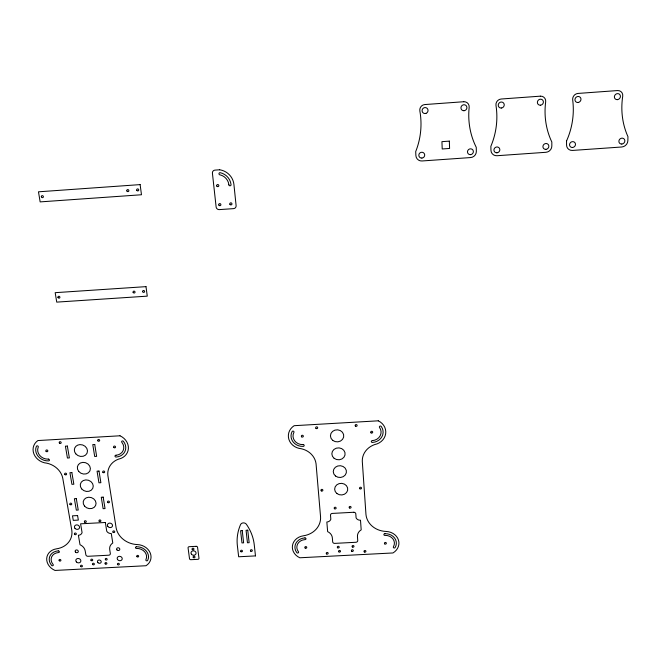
<?xml version="1.0" encoding="UTF-8"?>
<svg xmlns="http://www.w3.org/2000/svg" width="661" height="661" viewBox="0 0 661 661"><rect width="100%" height="100%" fill="white"/><g stroke="black" fill="none" stroke-linecap="round" stroke-linejoin="round"><path stroke-width="0.99" d="M566.551 140.967L566.551 144.99A6.147 5.701 -40.1 0 0 572.492 150.435L621.761 146.99A6.222 5.676 -40.5 0 0 627.867 140.677L627.95 136.637A80.493 71.785 -43.6 0 1 622.72 96.25A5.602 5.123 -45 0 0 617.498 90.565L578.003 93.432A5.552 5.139 -45.5 0 0 572.674 99.869A76.957 73.024 -45 0 1 566.551 140.967M463.749 101.728L424.808 104.562A5.362 5.205 -48.8 0 0 419.842 110.932A74.371 73.974 -53.5 0 1 415.703 151.592L415.885 155.575A5.949 5.775 -35.1 0 0 422.024 160.97L470.599 157.566A6.015 5.751 -38 0 0 476.35 151.328L476.242 147.329A77.758 72.735 -44.6 0 1 469.17 107.363A5.412 5.189 -47.4 0 0 463.749 101.728M540.351 96.167L501.129 99.018A5.462 5.172 -46.6 0 0 495.981 105.421A75.651 73.495 -46 0 1 490.867 146.296L490.949 150.303A6.048 5.742 -38.9 0 0 496.998 155.723L545.912 152.294A6.114 5.718 -39.8 0 0 551.836 146.023L551.828 141.999A79.113 72.256 -44 0 1 545.672 101.827A5.503 5.156 -45.9 0 0 540.351 96.167M449.34 141.132L441.936 141.652L442.209 148.973L449.596 148.452L449.34 141.132M219.667 169.786L214.982 170.117A2.941 2.826 36.9 0 0 212.412 173.182L216.13 207.009A2.9 2.776 29.8 0 0 219.287 209.611L233.54 208.636A2.892 2.784 28.2 0 0 236.109 205.645L233.92 184.469A16.327 15.69 34 0 0 219.667 169.786M140.124 184.609L38.478 191.814L40.147 201.894L141.479 194.755L140.124 184.609M145.99 286.643L55.177 292.674L56.739 302.118L147.271 296.145L145.99 286.643M48.319 459.106L48.129 459.122A9.361 8.13 21.8 0 1 38.239 447.142A1.008 0.876 22.5 0 0 37.669 445.944A1.008 0.876 22.5 0 0 36.396 446.349A11.369 9.874 21.8 0 0 48.402 460.891L48.633 460.874A1 0.868 21.4 0 0 49.451 459.932A1 0.868 21.4 0 0 48.319 459.106M303.093 444.572L302.895 444.589A9.345 8.444 4.9 0 1 293.897 432.401A1 0.909 5.8 0 0 293.418 431.187A1 0.909 5.8 0 0 292.088 431.6A11.344 10.262 4.9 0 0 303.011 446.382L303.25 446.373A1 0.901 4.7 0 0 304.167 445.415A1 0.901 4.7 0 0 303.093 444.572M136.513 546.779L136.29 546.796A0.958 0.826 14 0 0 135.472 547.68A0.958 0.826 14 0 0 136.538 548.456L136.728 548.448A8.957 7.651 13.7 0 1 145.924 559.652A0.958 0.818 13.1 0 0 146.436 560.759A0.958 0.818 13.1 0 0 147.676 560.396A10.873 9.295 13.7 0 0 136.513 546.779M385.016 533.7L384.785 533.716A0.967 0.843 -1.2 0 0 383.876 534.609A0.967 0.843 -1.2 0 0 384.892 535.402L385.082 535.393A9.031 7.858 -1.1 0 1 393.435 546.779A0.967 0.843 -1.6 0 0 393.857 547.903A0.967 0.843 -1.6 0 0 395.154 547.531A10.964 9.543 -1.1 0 0 385.016 533.7M119.996 435.789L37.917 440.548A14.046 12.195 21.8 0 0 33.909 453.95A14.046 12.195 21.8 0 0 46.906 463.196A19.144 16.475 20.7 0 1 62.712 477.969L71.793 530.246A21.045 17.864 18.6 0 1 56.524 548.828A13.451 11.336 17.2 0 0 46.708 558.396A13.451 11.336 17.2 0 0 55.003 570.443L145.998 565.733A13.435 11.477 13.7 0 0 150.245 552.984A13.435 11.477 13.7 0 0 137.348 544.565A21.003 18.12 14.6 0 1 116.129 527.866L107.859 475.433A19.086 16.715 16.8 0 1 118.583 459.122A14.005 12.344 18.6 0 0 128.391 448.53A14.005 12.344 18.6 0 0 119.996 435.789M378.266 420.817L294.162 425.692A14.013 12.675 4.9 0 0 288.865 439.325A14.013 12.675 4.9 0 0 301.276 448.736A19.111 17.103 5.1 0 1 316.049 463.758L320.568 516.91A21.053 18.5 4.5 0 1 303.333 535.807A13.476 11.716 4 0 0 292.468 545.54A13.476 11.716 4 0 0 299.83 557.777L392.965 552.96A13.55 11.791 -1.1 0 0 398.443 539.996A13.55 11.791 -1.1 0 0 386.074 531.444A21.177 18.624 -1.5 0 1 365.963 514.481L362.286 461.163A19.219 17.219 -1.8 0 1 374.704 444.564A14.079 12.741 -1.3 0 0 385.66 433.773A14.079 12.741 -1.3 0 0 378.266 420.817M67.356 446.068L65.406 446.175L67.43 458.023L69.372 457.908L67.356 446.068M94.738 444.489L92.78 444.597L94.688 456.47L96.638 456.354L94.738 444.489M71.867 472.582L69.934 472.689L71.925 484.323L73.85 484.216L71.867 472.582M99.001 471.053L97.06 471.161L98.943 482.811L100.877 482.704L99.001 471.053M76.304 498.617L74.379 498.725L76.337 510.143L78.246 510.044L76.304 498.617M103.19 497.138L101.273 497.246L103.116 508.689L105.033 508.582L103.19 497.138M77.577 515.563L72.495 515.836L73.272 520.364L78.353 520.091L77.577 515.563M105.339 522.487L80.584 523.818L82.071 532.526A4.387 3.743 17.3 0 1 78.395 535.261L80.014 544.722A8.626 7.304 16.8 0 1 85.195 550.877L85.847 554.736A1.925 1.628 16.2 0 0 88.012 556.289L108.718 555.207A1.925 1.636 15.2 0 0 110.337 553.455L109.709 549.588A8.618 7.354 14.9 0 1 112.783 542.995L111.271 533.501A4.371 3.751 15.8 0 1 106.743 531.204L105.339 522.487M353.734 512.267L332.318 513.415A1.95 1.719 2.3 0 0 330.508 515.233L330.83 519.224A4.396 3.859 2.7 0 1 326.84 522.008L327.641 531.626A8.651 7.544 2.9 0 1 332.351 537.88L332.673 541.805A1.933 1.686 2.1 0 0 334.739 543.383L355.932 542.276A1.933 1.686 0.8 0 0 357.741 540.491L357.452 536.558A8.676 7.568 0.1 0 1 361.187 529.858L360.501 520.207A4.396 3.867 0.3 0 1 356.097 517.869L355.808 513.878A1.95 1.719 0.8 0 0 353.734 512.267M247.751 530.188L246.066 530.279L247.462 542.788L249.147 542.698L247.751 530.188M242.24 530.634L240.579 530.717L241.967 542.929L243.62 542.838L242.24 530.634M196.16 546.325L189.244 546.688A1.339 1.157 11.1 0 0 188.071 547.919L189.509 558.661A1.281 1.099 10.8 0 0 190.913 559.693L197.862 559.33A1.281 1.099 10.4 0 0 198.978 558.165L197.573 547.374A1.281 1.107 10.7 0 0 196.16 546.325M255.477 555.901L238.662 556.777L237.373 545.68A53.45 46.534 5 0 1 240.521 524.669A3.322 2.9 8.2 0 1 243.298 522.892A3.322 2.9 8.2 0 1 246.437 524.355A53.326 46.063 10.4 0 1 254.254 544.796L255.477 555.901M372.449 440.623L372.259 440.631A1 0.901 -1.3 0 0 371.317 441.589A1 0.901 -1.3 0 0 372.374 442.432L372.614 442.424A11.394 10.312 -1.3 0 0 381.248 426.452A1.008 0.917 -2.2 0 0 379.852 426.196A1.008 0.917 -2.2 0 0 379.554 427.469A9.386 8.494 -1.3 0 1 372.449 440.623M116.03 455.247L115.84 455.255A1 0.876 18.1 0 0 114.997 456.197A1 0.876 18.1 0 0 116.113 457.032L116.344 457.015A11.344 9.989 18.6 0 0 123.417 441.325A1 0.884 18.3 0 0 122.021 441.077A1 0.884 18.3 0 0 121.847 442.325A9.337 8.229 18.6 0 1 116.03 455.247M304.936 537.914L304.713 537.93A10.906 9.485 4 0 0 296.847 552.637A0.958 0.835 4.5 0 0 298.177 552.877A0.958 0.835 4.5 0 0 298.425 551.72A8.981 7.808 4 0 1 304.903 539.607L305.093 539.599A0.967 0.843 4.1 0 0 305.977 538.707A0.967 0.843 4.1 0 0 304.936 537.914M58.284 550.902L58.061 550.91A10.89 9.18 17.2 0 0 51.624 565.386A0.958 0.81 17.4 0 0 52.954 565.618A0.958 0.81 17.4 0 0 53.095 564.477A8.965 7.56 17.2 0 1 58.399 552.563L58.581 552.555A0.967 0.818 17.6 0 0 59.374 551.679A0.967 0.818 17.6 0 0 58.284 550.902M59.234 560.71A0.958 0.81 17.2 0 0 60.853 560.619A0.958 0.81 17.2 0 0 59.821 559.429A0.958 0.81 17.2 0 0 59.234 560.71M46.088 451.331A1 0.868 21.8 0 0 47.774 451.24A1 0.868 21.8 0 0 46.7 449.951A1 0.868 21.8 0 0 46.088 451.331M136.959 556.653A0.958 0.818 13.7 0 0 138.595 556.57A0.958 0.818 13.7 0 0 137.587 555.372A0.958 0.818 13.7 0 0 136.959 556.653M113.775 447.447A1 0.884 18.6 0 0 115.477 447.348A1 0.884 18.6 0 0 114.419 446.059A1 0.884 18.6 0 0 113.775 447.447M107.718 502.401A0.983 0.851 16.8 0 0 109.379 502.31A0.983 0.851 16.8 0 0 108.346 501.071A0.983 0.851 16.8 0 0 107.718 502.401M70.016 504.467A0.983 0.843 18.6 0 0 71.677 504.384A0.983 0.843 18.6 0 0 70.628 503.137A0.983 0.843 18.6 0 0 70.016 504.467M59.416 443.068A1.008 0.876 21.6 0 0 61.109 442.969A1.008 0.876 21.6 0 0 60.027 441.672A1.008 0.876 21.6 0 0 59.416 443.068M97.911 440.837A1.008 0.884 19.7 0 0 99.613 440.747A1.008 0.884 19.7 0 0 98.547 439.449A1.008 0.884 19.7 0 0 97.911 440.837M359.873 488.76A0.983 0.876 0.1 0 0 361.493 488.281A0.983 0.876 0.1 0 0 360.212 487.273A0.983 0.876 0.1 0 0 359.873 488.76M355.461 426.147A1.008 0.917 0 0 0 357.114 425.643A1.008 0.917 0 0 0 355.808 424.593A1.008 0.917 0 0 0 355.461 426.147M316.024 428.427A1.008 0.909 3.6 0 0 317.668 427.923A1.008 0.909 3.6 0 0 316.346 426.882A1.008 0.909 3.6 0 0 316.024 428.427M321.271 490.875A0.983 0.876 3 0 0 322.874 490.396A0.983 0.876 3 0 0 321.585 489.396A0.983 0.876 3 0 0 321.271 490.875M301.697 436.847A1 0.909 4.9 0 0 303.325 436.343A1 0.909 4.9 0 0 302.011 435.302A1 0.909 4.9 0 0 301.697 436.847M305.184 548.052A0.967 0.835 4 0 0 306.754 547.589A0.967 0.835 4 0 0 305.481 546.622A0.967 0.835 4 0 0 305.184 548.052M371.036 432.864A1.008 0.909 -1.3 0 0 372.688 432.36A1.008 0.909 -1.3 0 0 371.391 431.319A1.008 0.909 -1.3 0 0 371.036 432.864M384.743 543.896A0.967 0.843 -1.1 0 0 386.338 543.433A0.967 0.843 -1.1 0 0 385.09 542.466A0.967 0.843 -1.1 0 0 384.743 543.896M326.559 553.918A0.958 0.835 2.6 0 0 328.137 553.464A0.958 0.835 2.6 0 0 326.873 552.505A0.958 0.835 2.6 0 0 326.559 553.918M364.318 551.96A0.967 0.835 0.2 0 0 365.905 551.505A0.967 0.835 0.2 0 0 364.657 550.539A0.967 0.835 0.2 0 0 364.318 551.96M334.507 508.73A0.975 0.859 2.1 0 0 336.11 508.259A0.975 0.859 2.1 0 0 334.83 507.268A0.975 0.859 2.1 0 0 334.507 508.73M337.68 547.795A0.967 0.835 1.9 0 0 339.209 547.234A0.967 0.835 1.9 0 0 337.878 546.358A0.967 0.835 1.9 0 0 337.68 547.795M349.462 507.929A0.975 0.859 1 0 0 351.065 507.45A0.975 0.859 1 0 0 349.793 506.458A0.975 0.859 1 0 0 349.462 507.929M352.371 546.986A0.967 0.843 1 0 0 353.957 546.531A0.967 0.843 1 0 0 352.701 545.565A0.967 0.843 1 0 0 352.371 546.986M336.879 493.511A6.56 5.825 1.6 0 0 347.636 490.322A6.56 5.825 1.6 0 0 339.085 483.629A6.56 5.825 1.6 0 0 336.879 493.511M335.507 476.011A6.602 5.899 1.6 0 0 346.323 472.78A6.602 5.899 1.6 0 0 337.721 466.005A6.602 5.899 1.6 0 0 335.507 476.011M334.111 458.304A6.643 5.974 1.7 0 0 345.001 455.024A6.643 5.974 1.7 0 0 336.342 448.166A6.643 5.974 1.7 0 0 334.111 458.304M332.706 440.366A6.684 6.048 1.8 0 0 343.654 437.045A6.684 6.048 1.8 0 0 334.937 430.113A6.684 6.048 1.8 0 0 332.706 440.366M338.919 551.885A0.967 0.835 1.8 0 0 340.489 551.423A0.967 0.835 1.8 0 0 339.233 550.464A0.967 0.835 1.8 0 0 338.919 551.885M351.759 551.249A0.967 0.835 1 0 0 353.313 550.72A0.967 0.835 1 0 0 351.999 549.812A0.967 0.835 1 0 0 351.759 551.249M192.235 549.465A0.958 0.826 10.9 0 0 193.88 549.382A0.958 0.826 10.9 0 0 192.896 548.176A0.958 0.826 10.9 0 0 192.235 549.465M193.293 557.487A0.958 0.826 10.7 0 0 194.937 557.405A0.958 0.826 10.7 0 0 193.954 556.207A0.958 0.826 10.7 0 0 193.293 557.487M191.483 554.24A2.561 2.206 10.8 0 0 195.871 554.017A2.561 2.206 10.8 0 0 193.243 550.811A2.561 2.206 10.8 0 0 191.483 554.24M240.91 551.679A0.958 0.835 8 0 0 242.455 551.224A0.958 0.835 8 0 0 241.174 550.266A0.958 0.835 8 0 0 240.91 551.679M250.759 551.167A0.958 0.835 7.4 0 0 252.312 550.712A0.958 0.835 7.4 0 0 251.031 549.754A0.958 0.835 7.4 0 0 250.759 551.167M80.733 566.494A0.958 0.81 16.1 0 0 82.352 566.411A0.958 0.81 16.1 0 0 81.328 565.221A0.958 0.81 16.1 0 0 80.733 566.494M117.625 564.577A0.958 0.81 14.5 0 0 119.253 564.494A0.958 0.81 14.5 0 0 118.245 563.304A0.958 0.81 14.5 0 0 117.625 564.577M84.575 522.041A0.975 0.835 17.3 0 0 86.227 521.95A0.975 0.835 17.3 0 0 85.186 520.728A0.975 0.835 17.3 0 0 84.575 522.041M99.183 521.248A0.975 0.835 16.6 0 0 100.827 521.165A0.975 0.835 16.6 0 0 99.794 519.934A0.975 0.835 16.6 0 0 99.183 521.248M105.463 559.677A0.958 0.818 15.2 0 0 107.09 559.594A0.958 0.818 15.2 0 0 106.074 558.405A0.958 0.818 15.2 0 0 105.463 559.677M91.094 560.478A0.958 0.81 15.8 0 0 92.697 560.288A0.958 0.81 15.8 0 0 91.582 559.156A0.958 0.81 15.8 0 0 91.094 560.478M105.223 563.883A0.958 0.81 15.1 0 0 106.834 563.717A0.958 0.81 15.1 0 0 105.752 562.569A0.958 0.81 15.1 0 0 105.223 563.883M92.68 564.494A0.958 0.81 15.6 0 0 94.308 564.411A0.958 0.81 15.6 0 0 93.284 563.222A0.958 0.81 15.6 0 0 92.68 564.494M75.775 453.818A6.676 5.833 20.2 0 0 87.045 453.19A6.676 5.833 20.2 0 0 79.956 444.605A6.676 5.833 20.2 0 0 75.775 453.818M78.733 471.458A6.627 5.767 19.3 0 0 89.937 470.847A6.627 5.767 19.3 0 0 82.898 462.361A6.627 5.767 19.3 0 0 78.733 471.458M81.658 488.884A6.585 5.701 18.5 0 0 92.796 488.289A6.585 5.701 18.5 0 0 85.806 479.903A6.585 5.701 18.5 0 0 81.658 488.884M84.542 506.103A6.536 5.643 17.7 0 0 95.614 505.516A6.536 5.643 17.7 0 0 88.673 497.237A6.536 5.643 17.7 0 0 84.542 506.103M97.968 562.701A1.917 1.628 15.4 0 0 101.158 562.247A1.917 1.628 15.4 0 0 98.886 560.032A1.917 1.628 15.4 0 0 97.968 562.701M116.956 549.902A1.603 1.372 14.9 0 0 119.691 549.762A1.603 1.372 14.9 0 0 117.997 547.754A1.603 1.372 14.9 0 0 116.956 549.902M75.519 552.133A1.603 1.363 16.8 0 0 78.213 551.894A1.603 1.363 16.8 0 0 76.412 549.944A1.603 1.363 16.8 0 0 75.519 552.133M76.42 561.957A2.561 2.165 16.4 0 0 80.725 561.586A2.561 2.165 16.4 0 0 77.858 558.487A2.561 2.165 16.4 0 0 76.42 561.957M117.567 559.561A2.561 2.181 14.5 0 0 121.954 559.685A2.561 2.181 14.5 0 0 119.575 556.322A2.561 2.181 14.5 0 0 117.567 559.561M74.999 528.37A2.594 2.214 17.5 0 0 79.386 528.139A2.594 2.214 17.5 0 0 76.618 524.884A2.594 2.214 17.5 0 0 74.999 528.37M107.834 526.453A2.594 2.231 16 0 0 112.263 526.52A2.594 2.231 16 0 0 109.8 523.107A2.594 2.231 16 0 0 107.834 526.453M102.934 472.359A0.992 0.868 18.2 0 0 104.612 472.26A0.992 0.868 18.2 0 0 103.562 470.996A0.992 0.868 18.2 0 0 102.934 472.359M64.844 474.499A0.992 0.859 20 0 0 66.521 474.408A0.992 0.859 20 0 0 65.456 473.144A0.992 0.859 20 0 0 64.844 474.499M113.031 532.196A0.967 0.835 15.6 0 0 114.675 532.105A0.967 0.835 15.6 0 0 113.651 530.89A0.967 0.835 15.6 0 0 113.031 532.196M74.61 534.328A0.967 0.826 17.4 0 0 76.255 534.237A0.967 0.826 17.4 0 0 75.214 533.022A0.967 0.826 17.4 0 0 74.61 534.328M621.811 144.048A3.107 2.842 -40.5 0 0 624.496 139.446A3.107 2.842 -40.5 0 0 619.299 139.802A3.107 2.842 -40.5 0 0 621.811 144.048M617.341 99.662A3.173 2.9 -45 0 0 620.059 94.928A3.173 2.9 -45 0 0 614.796 95.308A3.173 2.9 -45 0 0 617.341 99.662M572.5 147.502A3.074 2.851 -40.1 0 0 575.103 142.916A3.074 2.851 -40.1 0 0 569.939 143.272A3.074 2.851 -40.1 0 0 572.5 147.502M577.954 102.505A3.148 2.908 -45.4 0 0 580.598 97.787A3.148 2.908 -45.4 0 0 575.359 98.159A3.148 2.908 -45.4 0 0 577.954 102.505M540.409 105.215A3.115 2.917 -45.8 0 0 542.995 100.505A3.115 2.917 -45.8 0 0 537.765 100.885A3.115 2.917 -45.8 0 0 540.409 105.215M496.932 152.807A3.024 2.867 -38.9 0 0 499.419 148.238A3.024 2.867 -38.9 0 0 494.288 148.601A3.024 2.867 -38.9 0 0 496.932 152.807M501.294 108.04A3.09 2.925 -46.4 0 0 503.822 103.347A3.09 2.925 -46.4 0 0 498.609 103.719A3.09 2.925 -46.4 0 0 501.294 108.04M545.895 149.369A3.057 2.859 -39.8 0 0 548.456 144.792A3.057 2.859 -39.8 0 0 543.301 145.147A3.057 2.859 -39.8 0 0 545.895 149.369M425.957 113.378A3.041 2.95 -48.6 0 0 427.08 108.28A3.041 2.95 -48.6 0 0 422.148 109.982A3.041 2.95 -48.6 0 0 425.957 113.378M421.892 158.07A2.975 2.884 -35.1 0 0 424.255 153.526A2.975 2.884 -35.1 0 0 419.157 153.881A2.975 2.884 -35.1 0 0 421.892 158.07M470.516 154.657A3.008 2.875 -38 0 0 472.954 150.105A3.008 2.875 -38 0 0 467.831 150.46A3.008 2.875 -38 0 0 470.516 154.657M464.014 110.734A3.065 2.941 -47.3 0 0 466.476 106.049A3.065 2.941 -47.3 0 0 461.295 106.421A3.065 2.941 -47.3 0 0 464.014 110.734M229.879 204.224A1.091 1.049 28.9 0 0 231.722 204.571A1.091 1.049 28.9 0 0 231.061 202.844A1.091 1.049 28.9 0 0 229.879 204.224M218.849 205.05A1.091 1.041 30.1 0 0 220.7 205.274A1.091 1.041 30.1 0 0 219.906 203.596A1.091 1.041 30.1 0 0 218.849 205.05M216.783 186.038A1.099 1.058 34 0 0 218.659 186.212A1.099 1.058 34 0 0 217.816 184.535A1.099 1.058 34 0 0 216.783 186.038M228.888 184.824A11.328 10.89 34 0 0 220.253 174.901A1.157 1.115 36.3 0 1 218.989 173.868A1.157 1.115 36.3 0 1 219.989 172.653A13.517 12.997 34 0 1 231.044 184.667A1.099 1.058 32.9 0 1 230.078 185.807A1.099 1.058 32.9 0 1 228.888 184.824M41.346 196.722A1.066 0.975 39.2 0 0 43.015 197.482A1.066 0.975 39.2 0 0 42.725 195.739A1.066 0.975 39.2 0 0 41.346 196.722M126.879 190.938A1.058 0.992 37.8 0 0 128.655 191.277A1.058 0.992 37.8 0 0 127.961 189.608A1.058 0.992 37.8 0 0 126.879 190.938M136.777 190.244A1.058 0.992 37.5 0 0 138.554 190.575A1.058 0.992 37.5 0 0 137.868 188.914A1.058 0.992 37.5 0 0 136.777 190.244M58.003 297.516A1.016 0.925 29.9 0 0 59.721 297.83A1.016 0.925 29.9 0 0 59.019 296.277A1.016 0.925 29.9 0 0 58.003 297.516M133.134 292.385A1.016 0.934 26.2 0 0 134.844 292.699A1.016 0.934 26.2 0 0 134.183 291.137A1.016 0.934 26.2 0 0 133.134 292.385M142.71 291.749A1.016 0.934 25.6 0 0 144.429 292.063A1.016 0.934 25.6 0 0 143.768 290.51A1.016 0.934 25.6 0 0 142.71 291.749"/></g></svg>
